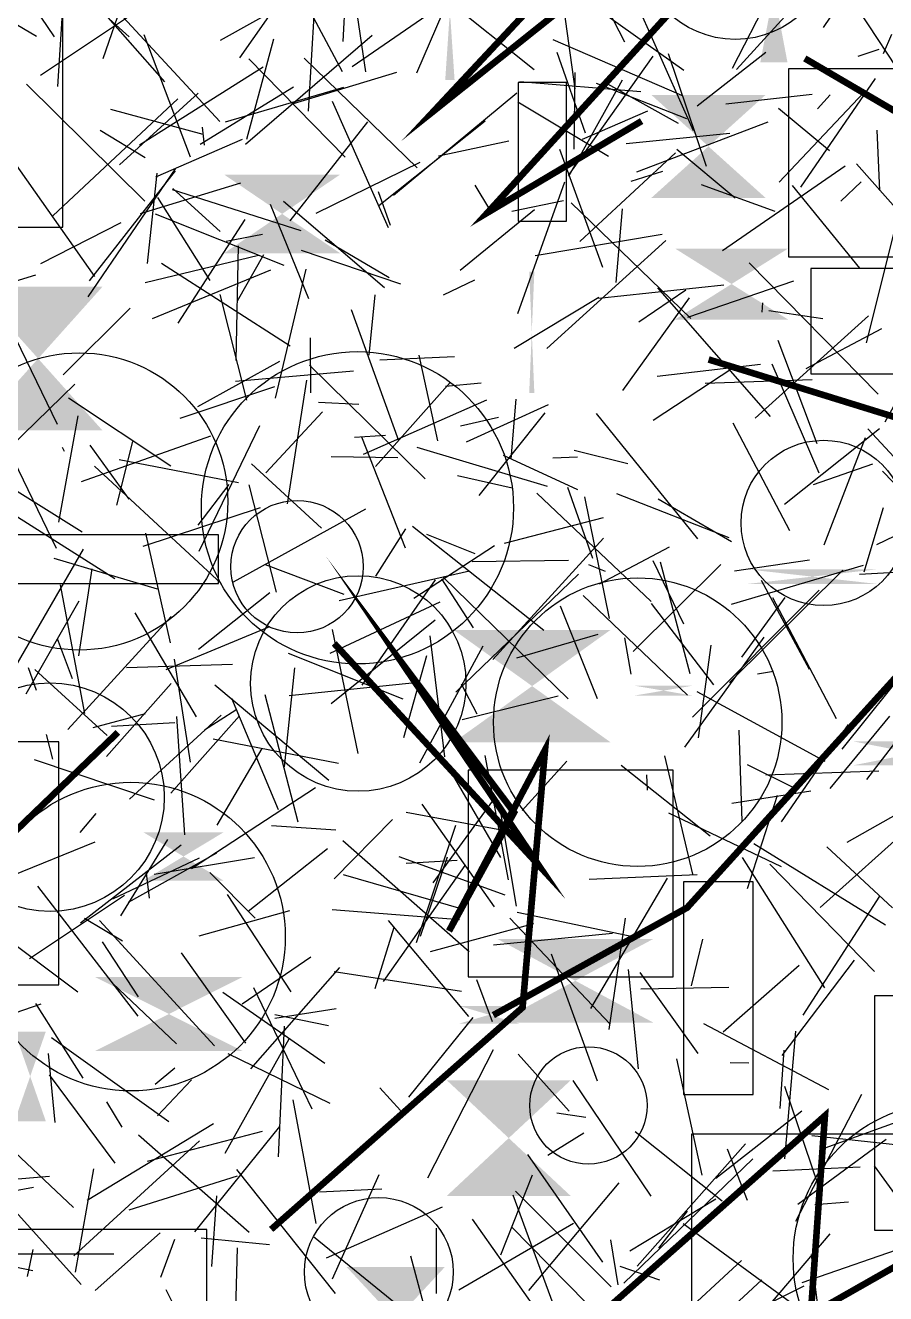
# Model space of a CAD drawing. Extents: x 39652501 to 39653363, y 39457785 to 39458687.
# Drawn here: x 39652742.4 to 39652807.4, y 39458068 to 39458163.8 of the extents above; entities that cross this region are included whole.
import ezdxf

# ---------------------------------------------------------------- set-up
doc = ezdxf.new("R2010")
doc.units = 0
doc.layers.get('0').update_dxf_attribs({"linetype": 'CONTINUOUS'})

msp = doc.modelspace()

# ---------------------------------------------------------------- linework, layer by layer
for p, q in [((39652809.0356, 39458173.0857), (39652802.7357, 39458163.6264)), ((39652750.2767, 39458162.9062), (39652740.4308, 39458171.8465)), ((39652739.3527, 39458170.6892), (39652744.6209, 39458162.9286)), ((39652766.8546, 39458170.3689), (39652766.4271, 39458162.5781)), ((39652776.1243, 39458169.7267), (39652772.0037, 39458160.181)), ((39652766.8489, 39458168.9901), (39652768.1374, 39458160.2837)), ((39652783.9858, 39458158.9927), (39652782.6567, 39458168.6645)), ((39652745.4426, 39458168.4099), (39652744.8813, 39458159.1758)), ((39652763.2697, 39458167.9806), (39652758.6187, 39458161.3447)), ((39652796.1795, 39458160.4535), (39652803.0998, 39458168.0735)), ((39652743.2895, 39458162.9346), (39652736.6257, 39458166.8419)), ((39652772.6514, 39458167.0341), (39652780.8922, 39458160.4631)), ((39652752.514, 39458165.96), (39652743.5893, 39458160.0015)), ((39652749.8206, 39458165.6838), (39652748.2922, 39458161.248)), ((39652766.4009, 39458160.286), (39652763.2993, 39458166.0866)), ((39652787.7336, 39458162.5084), (39652785.8336, 39458166.2017)), ((39652795.8609, 39458160.5423), (39652798.8531, 39458166.3425)), ((39652804.6961, 39458165.9882), (39652809.9932, 39458157.9256)), ((39652752.9893, 39458159.5107), (39652748.3184, 39458164.8026)), ((39652762.5094, 39458165.6131), (39652757.1638, 39458162.6334)), ((39652764.253, 39458164.9625), (39652763.8128, 39458157.3098)), ((39652767.1392, 39458160.6751), (39652773.9937, 39458165.3809)), ((39652785.5055, 39458165.1515), (39652792.1935, 39458160.3939)), ((39652788.7785, 39458165.1034), (39652792.9056, 39458155.8504)), ((39652757.1413, 39458156.5203), (39652749.8202, 39458164.4064)), ((39652754.9281, 39458153.8375), (39652751.4251, 39458163.0719)), ((39652768.6464, 39458163.0196), (39652759.0651, 39458154.7945)), ((39652807.2707, 39458161.653), (39652807.9052, 39458163.1085)), ((39652761.1997, 39458162.7477), (39652759.149, 39458155.1553)), ((39652782.2974, 39458162.7293), (39652792.0248, 39458158.5054)), ((39652806.9184, 39458161.9663), (39652805.3436, 39458161.439)), ((39652759.3243, 39458161.2653), (39652766.6163, 39458153.8215)), ((39652772.0559, 39458153.0252), (39652763.5018, 39458161.3075)), ((39652782.6011, 39458161.7655), (39652784.7449, 39458155.6789)), ((39652783.4811, 39458152.4387), (39652789.8826, 39458161.4522)), ((39652793.9062, 39458153.1224), (39652791.0274, 39458161.6374)), ((39652793.2069, 39458157.7), (39652798.3918, 39458161.7714)), ((39652751.0596, 39458154.7587), (39652760.3981, 39458160.6616)), ((39652770.4857, 39458160.2248), (39652762.6838, 39458157.8471)), ((39652783.9598, 39458160.2289), (39652783.8906, 39458154.4407)), ((39652751.4585, 39458150.5024), (39652742.5169, 39458159.3395)), ((39652762.6992, 39458159.1199), (39652755.6464, 39458154.7869)), ((39652757.5571, 39458156.4923), (39652766.4935, 39458159.1124)), ((39652779.801, 39458159.5437), (39652788.957, 39458158.7986)), ((39652783.5138, 39458152.3978), (39652787.5679, 39458159.6806)), ((39652785.5809, 39458159.4216), (39652792.4054, 39458156.7564)), ((39652786.4384, 39458159.3697), (39652791.7744, 39458156.4091)), ((39652806.6637, 39458159.7683), (39652801.0109, 39458151.5659)), ((39652753.9505, 39458158.2346), (39652744.5208, 39458149.4012)), ((39652749.561, 39458153.2423), (39652755.5051, 39458158.6728)), ((39652765.6334, 39458158.0551), (39652769.8666, 39458148.5325)), ((39652770.255, 39458150.957), (39652779.5766, 39458158.6935)), ((39652779.6467, 39458158.0043), (39652786.5105, 39458153.9029)), ((39652795.375, 39458157.8495), (39652801.8925, 39458158.5786)), ((39652805.7861, 39458158.7148), (39652799.3966, 39458151.9333)), ((39652802.3055, 39458157.4908), (39652803.2489, 39458158.5345)), ((39652755.8802, 39458155.5456), (39652748.9032, 39458157.4411)), ((39652789.4427, 39458157.3052), (39652784.513, 39458155.1621)), ((39652803.2052, 39458154.322), (39652799.3423, 39458157.5)), ((39652755.9883, 39458154.7354), (39652755.8257, 39458156.0994)), ((39652768.2974, 39458156.4895), (39652762.4253, 39458149.0263)), ((39652769.1616, 39458150.1919), (39652777.1758, 39458156.5825)), ((39652788.642, 39458152.7267), (39652798.5675, 39458156.491)), ((39652748.1057, 39458155.8664), (39652751.5038, 39458153.808)), ((39652758.8173, 39458155.1702), (39652752.2683, 39458152.3339)), ((39652787.8321, 39458154.8529), (39652795.6668, 39458155.6409)), ((39652806.7815, 39458155.8822), (39652806.9723, 39458151.3086)), ((39652778.9609, 39458155.0511), (39652773.6631, 39458153.9114)), ((39652782.7953, 39458154.4462), (39652786.0604, 39458145.528)), ((39652784.3448, 39458147.473), (39652791.5746, 39458154.1702)), ((39652796.081, 39458150.7467), (39652791.6784, 39458154.3986)), ((39652741.1017, 39458154.1468), (39652747.6567, 39458144.8088)), ((39652772.2356, 39458153.4203), (39652764.3996, 39458149.572)), ((39652809.8415, 39458148.1307), (39652805.2487, 39458153.3162)), ((39652747.1781, 39458143.2762), (39652753.797, 39458152.9628)), ((39652747.2757, 39458144.4854), (39652753.7947, 39458152.8097)), ((39652751.6714, 39458145.8041), (39652752.3897, 39458152.6201)), ((39652790.5769, 39458152.7485), (39652788.1813, 39458151.9871)), ((39652795.1082, 39458146.7848), (39652804.3839, 39458153.1776)), ((39652751.1322, 39458149.5795), (39652758.7215, 39458151.8939)), ((39652763.2755, 39458148.2766), (39652753.5514, 39458151.353)), ((39652753.5963, 39458151.474), (39652757.1623, 39458148.2104)), ((39652777.5464, 39458149.873), (39652776.4166, 39458151.7268)), ((39652779.6525, 39458142.0208), (39652783.2121, 39458151.9617)), ((39652793.4977, 39458151.7735), (39652799.0755, 39458149.7573)), ((39652805.492, 39458145.4411), (39652800.4087, 39458151.6927)), ((39652804.0563, 39458150.5027), (39652805.5942, 39458151.9695)), ((39652752.4246, 39458150.7887), (39652756.3795, 39458144.5224)), ((39652761.9456, 39458150.5066), (39652769.5729, 39458143.9791)), ((39652769.0977, 39458151.2385), (39652770.0056, 39458148.7077)), ((39652779.2094, 39458149.7611), (39652783.1099, 39458150.5508)), ((39652792.7325, 39458141.6427), (39652783.6788, 39458150.3776)), ((39652761.997, 39458145.6457), (39652752.2777, 39458149.5381)), ((39652763.8609, 39458143.1304), (39652760.9746, 39458150.2662)), ((39652775.2847, 39458145.2996), (39652780.9238, 39458149.8795)), ((39652787.0949, 39458144.3589), (39652787.5515, 39458149.9221)), ((39652743.6129, 39458145.8057), (39652749.688, 39458148.9047)), ((39652753.9808, 39458141.2903), (39652759.0441, 39458149.1186)), ((39652805.9889, 39458139.8219), (39652808.3274, 39458149.0389)), ((39652757.6172, 39458147.4988), (39652760.3515, 39458148.0289)), ((39652765.1037, 39458147.5931), (39652769.9306, 39458144.7392)), ((39652780.9737, 39458146.4037), (39652790.55, 39458148.0117)), ((39652781.8547, 39458139.3737), (39652790.8298, 39458147.5288)), ((39652758.5087, 39458147.1306), (39652758.3502, 39458138.4751)), ((39652770.8096, 39458144.2443), (39652763.3173, 39458146.7818)), ((39652760.0645, 39458146.4051), (39652751.4941, 39458144.3341)), ((39652762.4574, 39458139.5616), (39652752.7366, 39458145.7986)), ((39652758.4784, 39458142.9921), (39652760.4697, 39458146.4716)), ((39652797.1326, 39458145.8558), (39652806.8755, 39458135.9341)), ((39652743.202, 39458144.9158), (39652736.1623, 39458142.7493)), ((39652760.9598, 39458145.3026), (39652752.0109, 39458141.6209)), ((39652761.3482, 39458135.6247), (39652763.6671, 39458145.3864)), ((39652776.3665, 39458144.5472), (39652774.0014, 39458143.4185)), ((39652785.7828, 39458143.1927), (39652795.2193, 39458144.1856)), ((39652792.3447, 39458143.7878), (39652788.7996, 39458141.3661)), ((39652790.1944, 39458143.9626), (39652798.714, 39458134.2467)), ((39652792.5047, 39458141.7455), (39652800.5106, 39458144.489)), ((39652759.1671, 39458135.4732), (39652757.1552, 39458143.4588)), ((39652768.4157, 39458138.8698), (39652768.8822, 39458143.4389)), ((39652779.3805, 39458139.4068), (39652785.7789, 39458143.2559)), ((39652787.5986, 39458136.2145), (39652792.6206, 39458143.2223)), ((39652798.1419, 39458142.8416), (39652798.092, 39458142.1399)), ((39652744.8779, 39458133.6444), (39652740.5601, 39458142.5422)), ((39652745.2999, 39458137.3838), (39652750.3505, 39458142.4313)), ((39652770.6702, 39458132.4183), (39652767.0906, 39458142.292)), ((39652797.5771, 39458134.1195), (39652806.1531, 39458141.8597)), ((39652802.6938, 39458141.6121), (39652798.6236, 39458142.2158)), ((39652801.4471, 39458137.8837), (39652807.1495, 39458140.9024)), ((39652764.0214, 39458136.0355), (39652763.9752, 39458140.1768)), ((39652802.2627, 39458132.1756), (39652799.3149, 39458139.9795)), ((39652810.8061, 39458140.0111), (39652807.3728, 39458133.8161)), ((39652773.6183, 39458132.4121), (39652772.2079, 39458138.8849)), ((39652755.4813, 39458134.9985), (39652761.6584, 39458138.4267)), ((39652763.9065, 39458138.1308), (39652772.646, 39458129.5476)), ((39652774.8708, 39458138.7596), (39652769.228, 39458138.5096)), ((39652795.908, 39458137.905), (39652789.8806, 39458133.9535)), ((39652790.1708, 39458137.2988), (39652797.9839, 39458138.1972)), ((39652798.8479, 39458138.2191), (39652802.3905, 39458129.9935)), ((39652767.2401, 39458137.6786), (39652758.325, 39458136.8935)), ((39652763.6787, 39458136.9934), (39652762.2215, 39458127.6422)), ((39652793.7971, 39458136.7538), (39652801.8871, 39458137.0333)), ((39652738.0137, 39458128.777), (39652746.1787, 39458136.6859)), ((39652761.2722, 39458136.4857), (39652754.1152, 39458134.1014)), ((39652774.5498, 39458136.827), (39652768.8949, 39458130.4696)), ((39652774.1941, 39458136.5427), (39652776.8737, 39458136.7979)), ((39652753.4334, 39458130.5039), (39652745.693, 39458135.6375)), ((39652764.5899, 39458135.3421), (39652767.6381, 39458135.1797)), ((39652767.9937, 39458131.4098), (39652777.3229, 39458135.4993)), ((39652775.7681, 39458132.3292), (39652781.9786, 39458135.1493)), ((39652779.145, 39458131.0568), (39652779.5241, 39458135.5517)), ((39652744.962, 39458126.2622), (39652746.4377, 39458134.2959)), ((39652760.6114, 39458129.9996), (39652764.8918, 39458134.59)), ((39652775.3332, 39458133.5484), (39652778.2022, 39458134.2071)), ((39652781.7047, 39458134.5277), (39652776.7036, 39458128.295)), ((39652785.5622, 39458134.4776), (39652793.2347, 39458125.0219)), ((39652760.1317, 39458133.5545), (39652755.5609, 39458124.0429)), ((39652800.2061, 39458125.6128), (39652795.9148, 39458133.7487)), ((39652799.7995, 39458127.6172), (39652806.9909, 39458133.3394)), ((39652806.1009, 39458133.3168), (39652808.7428, 39458130.4704)), ((39652756.4281, 39458132.7556), (39652746.649, 39458129.3229)), ((39652750.5405, 39458132.3559), (39652749.3365, 39458127.545)), ((39652769.6422, 39458132.8115), (39652767.3169, 39458132.6546)), ((39652767.8505, 39458132.7198), (39652771.1412, 39458124.3373)), ((39652805.8966, 39458132.6423), (39652802.7669, 39458124.5303)), ((39652741.2194, 39458131.6582), (39652744.7736, 39458124.2991)), ((39652745.395, 39458131.611), (39652745.2366, 39458131.9019)), ((39652747.3146, 39458132.0897), (39652750.2653, 39458128.0024)), ((39652765.5531, 39458131.2184), (39652770.5869, 39458131.1649)), ((39652781.8898, 39458128.9525), (39652772.0386, 39458131.8979)), ((39652784.1963, 39458128.7098), (39652778.5734, 39458131.3165)), ((39652782.3069, 39458131.1294), (39652784.1688, 39458131.2027)), ((39652783.9209, 39458131.699), (39652787.9621, 39458130.6926)), ((39652747.6736, 39458130.4914), (39652757.2336, 39458121.6428)), ((39652749.5346, 39458131.0071), (39652758.5545, 39458129.2742)), ((39652764.8086, 39458125.8218), (39652759.5191, 39458130.6706)), ((39652802.006, 39458129.1047), (39652806.4667, 39458130.6694)), ((39652746.7321, 39458125.5238), (39652739.4239, 39458130.0681)), ((39652775.0866, 39458129.79), (39652779.2204, 39458128.8701)), ((39652816.7278, 39458120.2518), (39652807.2141, 39458130.1183)), ((39652755.5087, 39458126.046), (39652757.831, 39458129.1147)), ((39652761.4054, 39458120.9811), (39652759.355, 39458129.0883)), ((39652789.7209, 39458120.2807), (39652781.0927, 39458128.462)), ((39652783.4095, 39458128.9104), (39652785.2938, 39458123.5431)), ((39652787.1069, 39458128.4223), (39652795.6013, 39458125.1135)), ((39652739.8689, 39458127.9138), (39652749.2099, 39458122.0229)), ((39652760.1836, 39458127.3616), (39652751.3242, 39458124.4401)), ((39652784.699, 39458128.19), (39652786.5507, 39458119.0075)), ((39652790.2453, 39458128.032), (39652795.7974, 39458124.7992)), ((39652805.8197, 39458122.5254), (39652807.2788, 39458127.3838)), ((39652758.1804, 39458121.7715), (39652768.1696, 39458127.2727)), ((39652778.6394, 39458124.6864), (39652786.1204, 39458126.6293)), ((39652751.5248, 39458125.4336), (39652753.3912, 39458117.1698)), ((39652768.9121, 39458122.1808), (39652771.1794, 39458125.7786)), ((39652771.704, 39458125.963), (39652781.6163, 39458118.1228)), ((39652777.8872, 39458124.479), (39652771.7853, 39458120.5045)), ((39652776.4227, 39458123.8864), (39652772.7782, 39458125.3261)), ((39652786.1375, 39458125.058), (39652777.7664, 39458115.8947)), ((39652808.1238, 39458125.2221), (39652806.7523, 39458124.5607)), ((39652741.4564, 39458114.9294), (39652746.8467, 39458124.2319)), ((39652752.4366, 39458121.2102), (39652744.61, 39458123.5287)), ((39652785.8179, 39458121.6099), (39652791.1213, 39458124.4031)), ((39652747.4675, 39458122.7431), (39652746.4608, 39458116.1815)), ((39652766.5297, 39458120.8042), (39652760.5802, 39458123.0413)), ((39652775.9945, 39458122.5804), (39652766.1522, 39458120.338)), ((39652776.205, 39458123.3018), (39652783.4763, 39458123.4107)), ((39652786.274, 39458122.5528), (39652785.0288, 39458123.0522)), ((39652794.9856, 39458123.065), (39652788.3799, 39458116.4971)), ((39652789.8411, 39458123.3766), (39652792.1658, 39458118.581)), ((39652792.6782, 39458114.81), (39652790.4215, 39458123.2506)), ((39652804.2217, 39458122.6473), (39652795.6416, 39458114.1615)), ((39652795.8065, 39458120.0677), (39652805.7765, 39458123.0305)), ((39652801.6917, 39458123.4067), (39652796.0277, 39458122.5667)), ((39652805.4636, 39458122.3329), (39652814.9428, 39458122.857)), ((39652773.4136, 39458121.9081), (39652767.8668, 39458113.9552)), ((39652773.8808, 39458121.9799), (39652776.2701, 39458118.2875)), ((39652783.4671, 39458112.9349), (39652774.0402, 39458122.0832)), ((39652784.2491, 39458122.3334), (39652774.9662, 39458113.4238)), ((39652798.0438, 39458121.8814), (39652801.6787, 39458115.1686)), ((39652746.9272, 39458111.8201), (39652745.0874, 39458121.5431)), ((39652755.5188, 39458116.6774), (39652760.9032, 39458120.9701)), ((39652792.4658, 39458113.2156), (39652784.582, 39458120.7409)), ((39652802.4309, 39458121.1318), (39652792.839, 39458111.5375)), ((39652746.4803, 39458120.2947), (39652742.4671, 39458113.2917)), ((39652765.4685, 39458116.3694), (39652773.7811, 39458120.2532)), ((39652782.8524, 39458119.9599), (39652785.6474, 39458112.9607)), ((39652794.4747, 39458113.9837), (39652789.7449, 39458120.1186)), ((39652799.8168, 39458120.5923), (39652796.5535, 39458116.0712)), ((39652803.7415, 39458111.412), (39652798.9203, 39458120.5574)), ((39652745.6608, 39458110.6149), (39652753.4518, 39458119.1553)), ((39652755.3832, 39458111.5581), (39652750.7325, 39458119.4218)), ((39652765.5598, 39458112.571), (39652773.4054, 39458118.9002)), ((39652760.88, 39458118.3741), (39652753.046, 39458115.1083)), ((39652767.5991, 39458108.7965), (39652765.6546, 39458118.1636)), ((39652785.6886, 39458117.7777), (39652779.5551, 39458116.0043)), ((39652804.1625, 39458109.1341), (39652811.7997, 39458118.6522)), ((39652746.0045, 39458114.4342), (39652744.8602, 39458117.4673)), ((39652772.2457, 39458108.0868), (39652777.039, 39458116.9393)), ((39652774.1263, 39458108.5596), (39652773.0342, 39458117.6787)), ((39652787.7028, 39458117.5361), (39652788.1804, 39458114.7877)), ((39652792.2721, 39458109.2816), (39652798.2746, 39458117.5954)), ((39652793.2943, 39458109.9899), (39652794.2711, 39458116.972)), ((39652753.6785, 39458115.9352), (39652754.886, 39458108.1568)), ((39652770.9802, 39458112.8989), (39652762.3144, 39458116.3457)), ((39652771.0408, 39458110.0145), (39652772.7687, 39458116.2014)), ((39652742.6493, 39458115.2964), (39652743.248, 39458113.5932)), ((39652748.6243, 39458110.1518), (39652743.154, 39458115.1439)), ((39652750.0714, 39458115.2889), (39652758.0859, 39458115.5569)), ((39652762.0263, 39458107.8022), (39652762.8144, 39458115.2593)), ((39652797.7497, 39458114.8086), (39652798.9724, 39458115.0122)), ((39652748.5676, 39458108.5813), (39652753.4489, 39458114.0782)), ((39652756.7602, 39458113.9744), (39652765.377, 39458106.7768)), ((39652762.3748, 39458113.1839), (39652771.8831, 39458114.1556)), ((39652776.577, 39458111.784), (39652775.4054, 39458114.0367)), ((39652758.0252, 39458112.9746), (39652761.5558, 39458104.5658)), ((39652760.5302, 39458113.2678), (39652763.033, 39458103.6469)), ((39652775.4428, 39458111.38), (39652782.7119, 39458113.1445)), ((39652802.8687, 39458108.2003), (39652793.1973, 39458113.4585)), ((39652755.9662, 39458110.5912), (39652758.3509, 39458112.1102)), ((39652751.4989, 39458111.7878), (39652747.5495, 39458110.744)), ((39652753.7361, 39458111.1212), (39652748.939, 39458110.8485)), ((39652757.2331, 39458111.7046), (39652750.3013, 39458105.3531)), ((39652758.6231, 39458111.6426), (39652753.4444, 39458105.7948)), ((39652753.8505, 39458111.5981), (39652754.4661, 39458102.6562)), ((39652803.2561, 39458106.147), (39652807.7618, 39458111.6149)), ((39652744.5232, 39458108.3731), (39652744.0423, 39458110.244)), ((39652796.6, 39458103.7001), (39652796.3871, 39458110.5728)), ((39652804.6009, 39458110.9928), (39652799.5483, 39458103.6303)), ((39652756.6386, 39458109.9137), (39652766.1034, 39458108.0758)), ((39652756.939, 39458103.3916), (39652760.3386, 39458109.1798)), ((39652806.0187, 39458106.8472), (39652808.2041, 39458109.6825)), ((39652743.0948, 39458108.3373), (39652752.1803, 39458105.2962)), ((39652778.3611, 39458100.9427), (39652773.9819, 39458108.5048)), ((39652777.1648, 39458108.6591), (39652778.9151, 39458099.259)), ((39652783.3619, 39458108.2337), (39652779.981, 39458104.488)), ((39652790.7365, 39458108.6322), (39652792.8633, 39458099.6827)), ((39652794.184, 39458102.5479), (39652787.473, 39458107.8971)), ((39652800.7564, 39458106.0843), (39652797.0033, 39458107.9563)), ((39652798.3999, 39458107.192), (39652806.9391, 39458107.4935)), ((39652804.5369, 39458102.1181), (39652814.3277, 39458107.6209)), ((39652789.3739, 39458107.1826), (39652789.4305, 39458106.0299)), ((39652754.9886, 39458100.1062), (39652764.3709, 39458106.2375)), ((39652777.928, 39458105.5153), (39652773.2334, 39458099.0333)), ((39652801.783, 39458105.9665), (39652795.8327, 39458105.0285)), ((39652799.2458, 39458105.6225), (39652796.9849, 39458098.5742)), ((39652812.2249, 39458105.9179), (39652802.5068, 39458097.1745)), ((39652772.3918, 39458104.9859), (39652777.853, 39458097.2148)), ((39652779.5491, 39458097.267), (39652778.2103, 39458105.2481)), ((39652747.7654, 39458104.2782), (39652746.5592, 39458102.8419)), ((39652770.1771, 39458103.8187), (39652765.7699, 39458099.3319)), ((39652779.7866, 39458102.7694), (39652771.2116, 39458104.3389)), ((39652791.0253, 39458104.3131), (39652799.5442, 39458100.2651)), ((39652765.889, 39458103.0218), (39652761.039, 39458103.3415)), ((39652774.9328, 39458103.3554), (39652771.9627, 39458094.4928)), ((39652747.6794, 39458102.1062), (39652741.3721, 39458099.5333)), ((39652746.6009, 39458096.0152), (39652754.2163, 39458101.8956)), ((39652749.6567, 39458096.5308), (39652753.1976, 39458102.3085)), ((39652759.2652, 39458096.9053), (39652765.266, 39458101.6223)), ((39652766.4192, 39458102.2306), (39652775.983, 39458093.8385)), ((39652797.492, 39458101.9999), (39652807.4443, 39458095.8573)), ((39652802.9999, 39458101.7441), (39652807.9721, 39458097.143)), ((39652755.5755, 39458100.8854), (39652749.02, 39458097.8001)), ((39652750.242, 39458097.5853), (39652756.9024, 39458101.3059)), ((39652759.7636, 39458100.932), (39652752.1794, 39458099.6683)), ((39652778.7071, 39458098.1021), (39652770.6826, 39458101.0079)), ((39652775.0765, 39458100.7134), (39652771.2028, 39458100.4931)), ((39652774.309, 39458100.9629), (39652772.2827, 39458094.9727)), ((39652796.6015, 39458100.9444), (39652802.8188, 39458091.1043)), ((39652751.5748, 39458099.7653), (39652751.7946, 39458097.8775)), ((39652756.3863, 39458099.8158), (39652759.8066, 39458096.3771)), ((39652775.5374, 39458097.0178), (39652766.4891, 39458099.6423)), ((39652769.5009, 39458091.5887), (39652775.68, 39458100.3407)), ((39652793.1992, 39458099.6406), (39652785.0531, 39458099.2826)), ((39652806.6142, 39458092.3323), (39652798.6996, 39458100.4511)), ((39652750.9625, 39458088.969), (39652743.3875, 39458098.7946)), ((39652785.1676, 39458089.5412), (39652790.953, 39458099.3833)), ((39652737.2024, 39458097.694), (39652746.4135, 39458090.8163)), ((39652749.9277, 39458098.0882), (39652742.7449, 39458093.2874)), ((39652762.531, 39458090.793), (39652757.7189, 39458098.1519)), ((39652806.9804, 39458098.0383), (39652801.1834, 39458089.0352)), ((39652762.4079, 39458096.929), (39652755.5513, 39458095.0203)), ((39652765.6348, 39458097.0116), (39652775.2521, 39458096.273)), ((39652779.5905, 39458096.814), (39652788.8177, 39458094.8845)), ((39652749.7835, 39458094.6211), (39652746.9084, 39458096.3479)), ((39652756.7275, 39458086.7317), (39652748.053, 39458096.1782)), ((39652769.8469, 39458096.1891), (39652775.9185, 39458088.9448)), ((39652780.8483, 39458095.9509), (39652773.0187, 39458093.8307)), ((39652779.0604, 39458096.3651), (39652786.6174, 39458088.3707)), ((39652786.5589, 39458087.9637), (39652787.7841, 39458096.3734)), ((39652770.2848, 39458095.6593), (39652768.8398, 39458091.0342)), ((39652786.8002, 39458095.2122), (39652777.8161, 39458094.3384)), ((39652748.2513, 39458094.5694), (39652750.9568, 39458090.4375)), ((39652792.769, 39458091.2608), (39652793.6302, 39458094.7733)), ((39652754.2168, 39458093.7408), (39652759.0801, 39458086.9206)), ((39652764.0238, 39458093.4109), (39652758.8348, 39458089.8799)), ((39652782.1719, 39458093.674), (39652785.649, 39458084.0719)), ((39652805.0771, 39458093.1985), (39652799.6003, 39458085.99)), ((39652766.1707, 39458092.6385), (39652759.4607, 39458084.9971)), ((39652765.7631, 39458092.3462), (39652775.3946, 39458090.844)), ((39652788.7693, 39458084.9963), (39652788.0092, 39458092.4934)), ((39652788.8611, 39458092.2677), (39652793.2549, 39458086.1469)), ((39652795.1769, 39458087.7725), (39652800.9119, 39458092.8288)), ((39652753.85, 39458086.8865), (39652749.0253, 39458091.4646)), ((39652759.6785, 39458091.1354), (39652764.084, 39458081.9688)), ((39652777.7377, 39458088.537), (39652776.5663, 39458091.705)), ((39652795.5878, 39458091.1428), (39652788.9502, 39458091.0178)), ((39652757.3557, 39458090.7784), (39652765.0784, 39458085.4276)), ((39652743.6201, 39458089.8615), (39652735.1322, 39458086.9901)), ((39652743.1976, 39458089.9343), (39652746.7959, 39458084.2964)), ((39652765.9337, 39458089.5246), (39652761.2867, 39458088.795)), ((39652761.2996, 39458089.088), (39652765.3425, 39458088.2678)), ((39652761.5702, 39458078.3355), (39652762.012, 39458088.2232)), ((39652776.2555, 39458088.8604), (39652771.4004, 39458082.8556)), ((39652793.6865, 39458088.4162), (39652803.1387, 39458083.4265)), ((39652744.4059, 39458087.3641), (39652753.2696, 39458081.0197)), ((39652757.5296, 39458078.6331), (39652762.3798, 39458087.2463)), ((39652800.6377, 39458087.831), (39652799.7988, 39458078.2006)), ((39652777.7877, 39458086.4318), (39652772.8394, 39458076.7324)), ((39652799.762, 39458086.4103), (39652799.4436, 39458081.9882)), ((39652744.6928, 39458080.9318), (39652744.1789, 39458086.1483)), ((39652757.7435, 39458086.1529), (39652765.4451, 39458082.4054)), ((39652783.5392, 39458081.804), (39652779.6664, 39458086.1069)), ((39652793.5712, 39458076.9614), (39652791.6755, 39458085.7572)), ((39652797.1114, 39458085.4058), (39652795.6983, 39458085.4362)), ((39652744.2324, 39458084.5356), (39652749.2074, 39458077.8542)), ((39652752.2491, 39458083.8386), (39652753.7306, 39458085.0614)), ((39652755.0006, 39458084.1696), (39652752.4207, 39458081.4289)), ((39652769.2312, 39458083.555), (39652770.7955, 39458081.8429)), ((39652783.8194, 39458084.0977), (39652789.7068, 39458075.3656)), ((39652802.3347, 39458076.2414), (39652799.815, 39458083.6667)), ((39652748.5613, 39458082.4909), (39652749.7184, 39458080.5922)), ((39652764.4082, 39458073.3058), (39652762.6661, 39458082.6534)), ((39652805.6303, 39458083.0406), (39652800.6277, 39458073.4626)), ((39652784.7951, 39458081.3081), (39652782.6083, 39458081.6329)), ((39652801.1173, 39458081.7958), (39652794.6171, 39458076.714)), ((39652756.6674, 39458080.8431), (39652747.1194, 39458075.0598)), ((39652761.649, 39458080.6442), (39652755.2213, 39458072.6891)), ((39652802.8721, 39458079.034), (39652808.5057, 39458081.0569)), ((39652746.077, 39458074.5303), (39652740.0071, 39458080.2283)), ((39652746.1092, 39458070.8607), (39652755.6088, 39458079.5512)), ((39652759.3598, 39458072.6217), (39652750.9928, 39458079.9854)), ((39652751.6627, 39458078.007), (39652760.371, 39458080.2866)), ((39652784.6519, 39458080.1377), (39652781.914, 39458078.4373)), ((39652795.088, 39458074.9897), (39652788.5295, 39458080.2383)), ((39652807.4922, 39458079.6522), (39652800.8093, 39458074.7536)), ((39652811.7496, 39458078.8827), (39652801.8576, 39458079.9191)), ((39652780.3941, 39458078.5187), (39652786.0384, 39458070.3831)), ((39652788.6655, 39458070.0984), (39652796.8439, 39458079.3288)), ((39652795.4633, 39458078.9517), (39652796.9938, 39458075.0686)), ((39652746.6595, 39458068.6946), (39652738.2855, 39458077.9944)), ((39652787.6658, 39458068.7964), (39652797.4101, 39458078.1905)), ((39652798.9267, 39458077.2792), (39652805.5285, 39458077.6011)), ((39652806.5805, 39458077.6748), (39652813.309, 39458068.3106)), ((39652744.2531, 39458076.8681), (39652740.9733, 39458076.5714)), ((39652747.5943, 39458077.4276), (39652746.2011, 39458069.6319)), ((39652750.2858, 39458074.3504), (39652758.4702, 39458076.9147)), ((39652758.3933, 39458077.3879), (39652765.8407, 39458068.0148)), ((39652765.6444, 39458069.1322), (39652769.165, 39458077.0209)), ((39652780.7334, 39458076.9633), (39652778.3324, 39458070.9154)), ((39652733.3507, 39458074.3197), (39652743.0462, 39458076.0471)), ((39652764.675, 39458075.6893), (39652769.3806, 39458075.9367)), ((39652779.4669, 39458075.7581), (39652786.6968, 39458068.5276)), ((39652780.4738, 39458068.2422), (39652787.3142, 39458076.3908)), ((39652756.8712, 39458075.4085), (39652756.4991, 39458070.0606)), ((39652782.3233, 39458067.2404), (39652779.3119, 39458075.4502)), ((39652788.1075, 39458071.2528), (39652794.6184, 39458075.1709)), ((39652802.0829, 39458074.7328), (39652804.6272, 39458074.9408)), ((39652773.9408, 39458074.5413), (39652765.1827, 39458070.6822)), ((39652790.2948, 39458071.4512), (39652792.4785, 39458074.2311)), ((39652773.4881, 39458072.9559), (39652773.4786, 39458068.0186)), ((39652783.8694, 39458073.3114), (39652775.1858, 39458068.2753)), ((39652776.1987, 39458073.6482), (39652781.876, 39458065.6049)), ((39652779.1824, 39458073.0503), (39652786.5672, 39458065.5565)), ((39652792.1552, 39458073.2988), (39652800.741, 39458067.0243)), ((39652752.6326, 39458072.5982), (39652747.7265, 39458068.2426)), ((39652752.6696, 39458069.2509), (39652753.7322, 39458072.1329)), ((39652760.8776, 39458071.7067), (39652755.7327, 39458072.1935)), ((39652771.6204, 39458066.2843), (39652764.2131, 39458072.3153)), ((39652787.2313, 39458068.6837), (39652786.6921, 39458072.0866)), ((39652803.2244, 39458072.5198), (39652794.7858, 39458062.6422)), ((39652801.1462, 39458068.8473), (39652809.9651, 39458071.9168)), ((39652741.4784, 39458071.0216), (39652749.1241, 39458071.0262)), ((39652742.5978, 39458069.3105), (39652743.0348, 39458071.3442)), ((39652758.2842, 39458064.7398), (39652758.4693, 39458071.4612)), ((39652771.5315, 39458070.8638), (39652773.419, 39458063.9605)), ((39652801.8234, 39458070.9724), (39652802.6342, 39458064.4835)), ((39652739.8972, 39458070.4111), (39652743.0163, 39458069.7647)), ((39652790.3789, 39458069.0297), (39652787.3813, 39458070.0521)), ((39652791.0729, 39458065.4618), (39652796.5545, 39458070.5124)), ((39652789.5758, 39458061.1897), (39652798.0931, 39458069.0551)), ((39652755.1573, 39458064.1673), (39652753.0838, 39458068.3139)), ((39652801.2514, 39458068.5879), (39652794.999, 39458065.4447))]:
    msp.add_line(p, q)
at = {"const_width": 0.5}
for points in [[(39652785.5043, 39458167.8122), (39652799.1734, 39458175.0899), (39652786.0469, 39458167.4907), (39652773.3611, 39458157.372), (39652791.8813, 39458177.1873), (39652798.7343, 39458192.6658), (39652793.9625, 39458208.2466), (39652776.6428, 39458210.4099)], [(39652811.407, 39458178.4995), (39652818.1602, 39458170.8106), (39652799.8764, 39458176.0192), (39652799.7947, 39458173.1889), (39652791.0307, 39458185.0465), (39652793.1468, 39458166.9486), (39652777.3717, 39458149.6502), (39652789.0067, 39458156.5578)], [(39652801.3361, 39458161.2876), (39652818.2196, 39458151.4088), (39652823.9558, 39458132.262), (39652827.1342, 39458149.3747), (39652836.9479, 39458129.5249), (39652820.8599, 39458144.7695), (39652836.291, 39458157.9356), (39652850.6436, 39458157.8486)], [(39652857.5331, 39458109.5324), (39652841.7316, 39458109.9012), (39652835.2598, 39458127.8342), (39652835.4987, 39458147.3096), (39652839.6365, 39458127.6312), (39652826.1827, 39458146.4971), (39652811.4797, 39458133.1713), (39652794.0692, 39458138.5543)], [(39652761.0127, 39458072.8645), (39652780.0109, 39458089.6229), (39652781.7091, 39458109.07), (39652774.4537, 39458095.3984), (39652779.3705, 39458104.3486), (39652771.0024, 39458115.4907), (39652781.2051, 39458100.3927), (39652765.7786, 39458117.1101)], [(39652812.7556, 39458121.3376), (39652823.418, 39458102.8537), (39652821.5745, 39458120.6552), (39652810.8958, 39458109.4304), (39652824.0901, 39458102), (39652808.2402, 39458114.5885), (39652792.4438, 39458097.1582), (39652777.799, 39458089.042)], [(39652749.432, 39458110.3956), (39652731.3193, 39458092.9629), (39652718.9181, 39458084.7414), (39652703.2049, 39458072.7876), (39652715.2709, 39458067.9385), (39652718.0242, 39458055.9315), (39652709.9775, 39458059.1757), (39652723.726, 39458060.236)], [(39652796.8453, 39458041.9857), (39652813.112, 39458056.6053), (39652812.5212, 39458072.5324), (39652801.9126, 39458066.5087), (39652804.297, 39458054.6953), (39652785.0015, 39458065.6449), (39652802.8579, 39458081.4471), (39652801.6715, 39458064.8212)]]:
    msp.add_lwpolyline(points, dxfattribs=at)
for centre, radius in [((39652796.0882, 39458170.1426), 7.4128), ((39652746.5187, 39458127.8335), 11.223), ((39652767.5328, 39458127.3544), 11.7912), ((39652802.7582, 39458126.2117), 6.2417), ((39652762.9683, 39458122.9093), 5.001), ((39652767.5957, 39458114.0897), 8.14), ((39652788.7102, 39458111.1686), 10.8952), ((39652744.3093, 39458105.5039), 8.6273), ((39652750.4213, 39458094.9718), 11.654), ((39652784.9835, 39458082.2212), 4.4322), ((39652812.2503, 39458070.6689), 11.7957), ((39652769.1514, 39458069.6483), 5.6222)]:
    msp.add_circle(centre, radius)
for points in [[(39652797.9722, 39458160.9817), (39652800.0296, 39458160.9817), (39652800.0296, 39458171.7908), (39652797.9722, 39458171.7908)], [(39652774.1672, 39458159.6654), (39652774.8722, 39458159.6654), (39652774.8722, 39458170.1281), (39652774.1672, 39458170.1281)], [(39652789.7464, 39458150.7606), (39652798.3675, 39458150.7606), (39652798.3675, 39458158.5301), (39652789.7464, 39458158.5301)], [(39652757.4629, 39458146.5794), (39652766.2226, 39458146.5794), (39652766.2226, 39458152.5162), (39652757.4629, 39458152.5162)], [(39652791.5348, 39458141.5734), (39652800.0719, 39458141.5734), (39652800.0719, 39458146.931), (39652791.5348, 39458146.931)], [(39652780.5118, 39458136.0209), (39652780.9011, 39458136.0209), (39652780.9011, 39458145.1978), (39652780.5118, 39458145.1978)], [(39652738.5458, 39458133.1993), (39652748.2658, 39458133.1993), (39652748.2658, 39458144.0453), (39652738.5458, 39458144.0453)], [(39652796.9836, 39458121.6037), (39652806.8239, 39458121.6037), (39652806.8239, 39458122.71), (39652796.9836, 39458122.71)], [(39652774.8122, 39458109.6525), (39652786.6522, 39458109.6525), (39652786.6522, 39458118.1297), (39652774.8122, 39458118.1297)], [(39652788.4238, 39458113.1685), (39652792.897, 39458113.1685), (39652792.897, 39458113.9281), (39652788.4238, 39458113.9281)], [(39652804.9709, 39458107.9034), (39652814.1828, 39458107.9034), (39652814.1828, 39458109.722), (39652804.9709, 39458109.722)], [(39652751.3667, 39458099.2051), (39652757.4129, 39458099.2051), (39652757.4129, 39458102.848), (39652751.3667, 39458102.848)], [(39652778.0919, 39458088.4767), (39652789.899, 39458088.4767), (39652789.899, 39458094.804), (39652778.0919, 39458094.804)], [(39652747.7068, 39458086.3327), (39652758.8599, 39458086.3327), (39652758.8599, 39458091.927), (39652747.7068, 39458091.927)], [(39652775.2092, 39458088.401), (39652779.7755, 39458088.401), (39652779.7755, 39458089.7447), (39652775.2092, 39458089.7447)], [(39652741.6241, 39458081.0343), (39652743.9882, 39458081.0343), (39652743.9882, 39458087.8056), (39652741.6241, 39458087.8056)], [(39652774.2902, 39458075.3988), (39652783.64, 39458075.3988), (39652783.64, 39458084.1209), (39652774.2902, 39458084.1209)], [(39652766.7109, 39458062.0159), (39652774.1441, 39458062.0159), (39652774.1441, 39458070.0342), (39652766.7109, 39458070.0342)]]:
    msp.add_solid(points)
for points in [[(39652732.4232, 39458148.5412, 19730366.2), (39652745.2806, 39458148.5412, 19730366.2), (39652745.2806, 39458168.38, 19730366.2), (39652732.4232, 39458168.38, 19730366.2)], [(39652800.1042, 39458146.3125), (39652808.4414, 39458146.3125), (39652808.4414, 39458160.4924), (39652800.1042, 39458160.4924)], [(39652779.6679, 39458149.0048, 19730366.2), (39652783.3349, 39458149.0048, 19730366.2), (39652783.3349, 39458159.4583, 19730366.2), (39652779.6679, 39458159.4583, 19730366.2)], [(39652801.7998, 39458137.4786), (39652822.0259, 39458137.4786), (39652822.0259, 39458145.4269), (39652801.7998, 39458145.4269)], [(39652737.5965, 39458121.6393, 19730366.2), (39652757.0233, 39458121.6393, 19730366.2), (39652757.0233, 39458125.3137, 19730366.2), (39652737.5965, 39458125.3137, 19730366.2)], [(39652730.2421, 39458091.342, 19730366.2), (39652744.9788, 39458091.342, 19730366.2), (39652744.9788, 39458109.6782, 19730366.2), (39652730.2421, 39458109.6782, 19730366.2)], [(39652775.8888, 39458091.9274), (39652791.3959, 39458091.9274), (39652791.3959, 39458107.5343), (39652775.8888, 39458107.5343)], [(39652792.1822, 39458083.0406), (39652797.4433, 39458083.0406), (39652797.4433, 39458099.1097), (39652792.1822, 39458099.1097)], [(39652806.593, 39458072.8079), (39652818.9802, 39458072.8079), (39652818.9802, 39458090.5086), (39652806.593, 39458090.5086)], [(39652792.7733, 39458060.6706), (39652814.3118, 39458060.6706), (39652814.3118, 39458080.0649), (39652792.7733, 39458080.0649)], [(39652736.3676, 39458056.2268), (39652756.1493, 39458056.2268), (39652756.1493, 39458072.8466), (39652736.3676, 39458072.8466)]]:
    msp.add_3dface(points)

doc.saveas('drawing.dxf')
